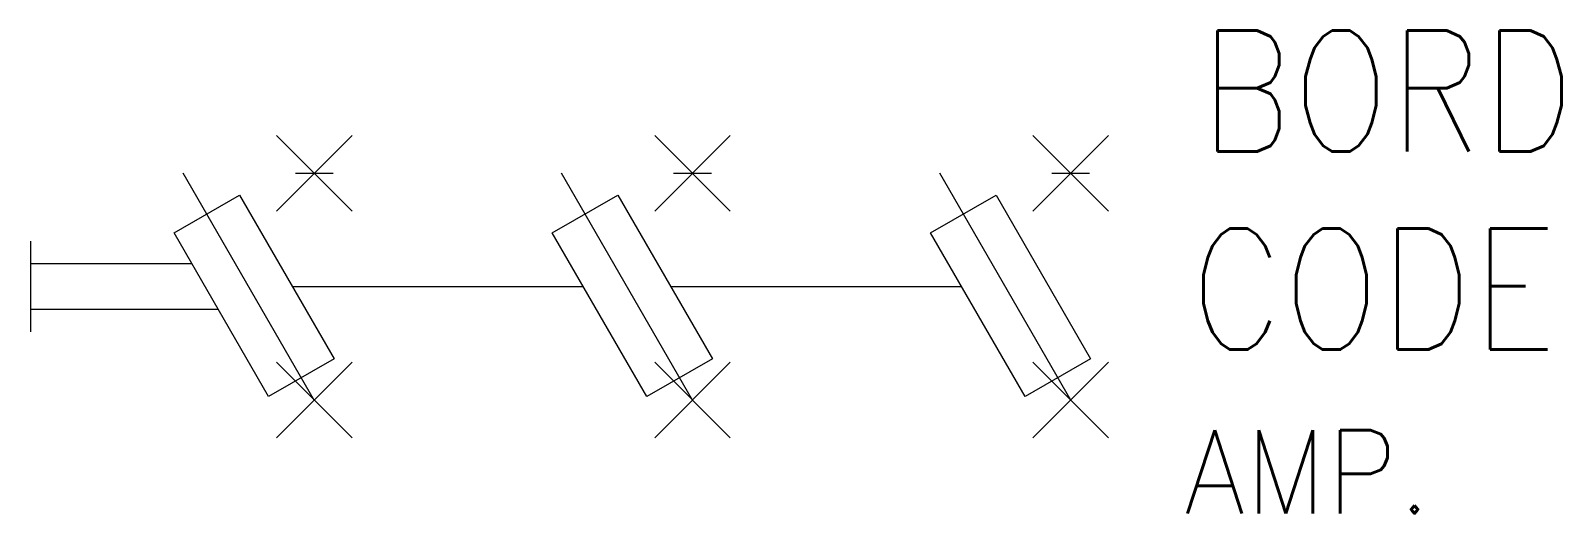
# Model space of a CAD drawing. Extents: x 162.5 to 203, y 189 to 201.8.
import ezdxf

# ---------------------------------------------------------------- set-up
doc = ezdxf.new("R2010")
doc.units = 0
doc.header["$PDMODE"] = 3
doc.linetypes.add('DASHED', pattern=[0])
doc.linetypes.add('HIDDEN', pattern=[0])
for name, color, linetype in [('1', 8, 'CONTINUOUS'), ('11', 30, 'CONTINUOUS'), ('12', 30, 'DASHED'), ('C', 7, 'CONTINUOUS')]:
    doc.layers.add(name, color=color, linetype=linetype)
doc.styles.get("Standard").update_dxf_attribs({"font": 'txt.shx'})

msp = doc.modelspace()

# ---------------------------------------------------------------- linework, layer by layer
at = {"layer": '1', "color": 0}
for p, q in [((170, 192), (166.536, 198)), ((169.5, 198), (170.5, 198)), ((180, 192), (176.536, 198)), ((179.5, 198), (180.5, 198)), ((190, 192), (186.536, 198)), ((189.5, 198), (190.5, 198)), ((166.292, 196.422), (168.025, 197.422)), ((168.025, 197.422), (170.525, 193.092)), ((176.292, 196.422), (178.025, 197.422)), ((178.025, 197.422), (180.525, 193.092)), ((186.292, 196.422), (188.025, 197.422)), ((188.025, 197.422), (190.525, 193.092)), ((168.792, 192.092), (166.292, 196.422)), ((178.792, 192.092), (176.292, 196.422)), ((188.792, 192.092), (186.292, 196.422)), ((162.5, 196.2), (162.5, 193.8)), ((166.767, 195.6), (162.5, 195.6)), ((162.5, 194.4), (167.46, 194.4)), ((170.525, 193.092), (168.792, 192.092)), ((180.525, 193.092), (178.792, 192.092)), ((190.525, 193.092), (188.792, 192.092))]:
    msp.add_line(p, q, dxfattribs=at)
at = {"layer": '1', "color": 0, "linetype": 'HIDDEN'}
for p, q in [((169.423, 195), (177.113, 195)), ((179.423, 195), (187.113, 195))]:
    msp.add_line(p, q, dxfattribs=at)
at = {"layer": 'C', "color": 0}
for p in [(170, 198), (180, 198), (190, 198), (170, 192), (180, 192), (190, 192)]:
    msp.add_point(p, dxfattribs=at)

# ---------------------------------------------------------------- texts
at = {"layer": '1', "color": 0, "width": 0.95}
msp.add_attdef('AMP.', (193, 189), '', height=2.2, dxfattribs=at)
at = {"layer": '11', "color": 0, "width": 0.85}
msp.add_attdef('BORD', (193.414, 198.575), '', height=3.2, dxfattribs=at)
at = {"layer": '12', "color": 0, "width": 0.85}
msp.add_attdef('CODE', (193.162, 193.335), '-F', height=3.2, dxfattribs=at)

doc.saveas('drawing.dxf')
